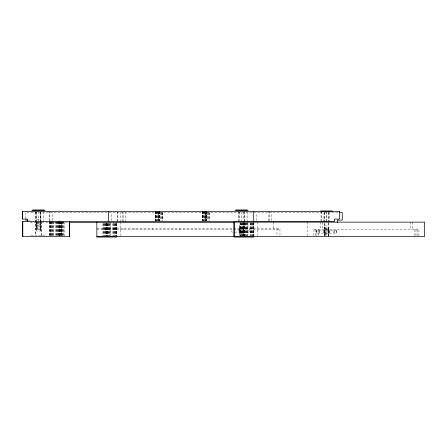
<?xml version="1.0" encoding="UTF-8"?>
<svg xmlns="http://www.w3.org/2000/svg" width="447" height="447" viewBox="0 0 447 447"><rect width="100%" height="100%" fill="white"/><g stroke="black" fill="none" stroke-linecap="round" stroke-linejoin="round"><path stroke-width="0.34" stroke-dasharray="2.23 1.68" d="M25.222 218.717L25.222 212.571L339.346 212.571M35.302 212.275L35.302 235.681M35.475 212.275L35.475 235.681M38.174 221.908L38.174 212.632M40.711 221.556L40.711 212.275M40.878 221.556L40.878 212.275M43.582 221.908L43.582 212.632M49.751 220.885L49.751 211.554M49.919 220.885L49.919 211.554M52.623 220.572L52.623 212.571M111.331 220.572L111.331 212.571M117.5 221.556L117.5 212.275M117.667 221.556L117.667 212.275M120.372 221.908L120.372 212.632M122.908 221.556L122.908 212.275M123.076 221.556L123.076 212.275M125.78 221.908L125.78 212.632M238.832 221.556L238.832 212.275M239.005 221.556L239.005 212.275M241.71 221.908L241.71 212.632M244.241 221.556L244.241 212.275M244.414 221.556L244.414 212.275M247.118 221.908L247.118 212.632M256.153 220.572L256.153 212.571M268.938 220.885L268.938 211.554M269.105 220.885L269.105 211.554M271.81 220.572L271.81 212.571M321.03 221.556L321.03 212.275M321.197 221.556L321.197 212.275M323.902 221.908L323.902 212.632M326.439 221.556L326.439 212.275M326.606 221.556L326.606 212.275M329.31 221.908L329.31 212.632M40.169 231.038L40.727 229.847L40.169 229.25L40.727 228.652L40.169 228.054L40.727 227.462L40.169 226.864L40.727 226.266L40.169 225.668L40.727 225.076L40.169 224.478L40.727 223.88L40.169 223.282L40.727 222.69L40.325 222.26M40.895 229.847L40.336 231.038L36.609 231.038L36.051 229.847L36.609 229.25L40.336 229.25L40.895 229.847L36.051 229.847M243.939 234.228L243.38 235.424L239.821 235.424L239.262 234.228L239.821 233.636L243.38 233.636L243.939 234.228L239.262 234.228M328.282 236.441L328.836 235.251L328.282 234.653L328.836 234.055L328.282 233.457L328.836 232.865L328.282 232.267L328.836 231.669L328.282 231.071L328.836 230.479L328.282 229.881L328.836 229.283L328.282 228.685L328.836 228.093L328.282 227.495M328.433 236.441L328.986 235.251L328.433 234.653L324.718 234.653L324.164 234.055L324.718 233.457L328.433 233.457L328.986 234.055L328.433 234.653M36.609 223.282L36.051 223.88L36.609 224.478L40.336 224.478L40.895 223.88L40.336 223.282L36.609 223.282L36.051 222.69L36.447 222.26M36.62 222.26L36.218 222.69L36.777 223.282L36.218 223.88L36.777 224.478L36.218 225.076L36.777 225.668L36.218 226.266L36.777 226.864L36.218 227.462L36.777 228.054L36.218 228.652L36.777 229.25L36.218 229.847L36.777 231.038M36.609 225.668L36.051 226.266L36.609 226.864L40.336 226.864L40.895 226.266L40.336 225.668L36.609 225.668L36.051 225.076L36.609 224.478M40.336 229.25L40.895 228.652L40.336 228.054L36.609 228.054L36.051 227.462L36.609 226.864M40.336 223.282L40.895 222.69L40.498 222.26M36.609 229.25L36.051 228.652L36.609 228.054M40.336 225.668L40.895 225.076L40.336 224.478M40.336 228.054L40.895 227.462L40.336 226.864M239.821 227.668L239.262 227.07L239.821 226.478L243.38 226.478L243.939 227.07L243.38 227.668L239.821 227.668L239.262 228.266L239.821 228.864L243.38 228.864L243.939 229.456L243.38 230.054L239.821 230.054L239.262 230.652L239.821 231.25L243.38 231.25L243.939 231.842L243.38 232.44L239.821 232.44L239.262 231.842L239.821 231.25M239.821 230.054L239.262 229.456L239.821 228.864M239.821 233.636L239.262 233.038L239.821 232.44M243.38 228.864L243.939 228.266L243.38 227.668M243.38 231.25L243.939 230.652L243.38 230.054M243.38 233.636L243.939 233.038L243.38 232.44M324.164 228.093L324.718 227.495L328.433 227.495L328.986 228.093L328.433 228.685L324.718 228.685L324.164 228.093L328.986 228.093M324.868 227.495L324.315 228.093L324.868 228.685L324.315 229.283L324.868 229.881L324.315 230.479L324.868 231.071L324.315 231.669L324.868 232.267L324.315 232.865L324.868 233.457L324.315 234.055L324.868 234.653L324.315 235.251L324.868 236.441M324.718 229.881L324.164 230.479L324.718 231.071L328.433 231.071L328.986 230.479L328.433 229.881L324.718 229.881L324.164 229.283L324.718 228.685M328.433 233.457L328.986 232.865L328.433 232.267L324.718 232.267L324.164 231.669L324.718 231.071M324.718 233.457L324.164 232.865L324.718 232.267M328.433 229.881L328.986 229.283L328.433 228.685M324.718 236.441L324.164 235.251L324.718 234.653M328.433 232.267L328.986 231.669L328.433 231.071M36.609 219.706L40.336 219.706M28.144 220.086L30.195 220.086M30.195 222.572L68.749 222.572M36.051 222.69L40.895 222.69M36.051 223.88L40.895 223.88M239.821 224.092L243.38 224.092M36.051 225.076L40.895 225.076M324.718 225.109L328.433 225.109M36.051 226.266L40.895 226.266M239.262 227.07L243.939 227.07M36.051 227.462L40.895 227.462M239.262 228.266L243.939 228.266M96.848 228.512L279.984 228.512L279.984 235.77M36.051 228.652L40.895 228.652M324.164 229.283L328.986 229.283M239.262 229.456L243.939 229.456M96.848 229.507L279.984 229.507M313.911 229.507L418.945 229.507L418.945 235.77M324.164 230.479L328.986 230.479M239.262 230.652L243.939 230.652M324.164 231.669L328.986 231.669M239.262 231.842L243.939 231.842M232.792 232.094L231.658 232.094L231.658 229.507M234.82 232.094L251.538 232.094L251.538 229.507M324.164 232.865L328.986 232.865M239.262 233.038L243.939 233.038M324.164 234.055L328.986 234.055M324.164 235.251L328.986 235.251M30.815 235.681L45.912 235.681M417.207 229.507L417.213 235.77M415.967 229.507L415.967 235.77M414.229 229.507L414.235 235.77M412.184 222.148L412.184 229.507M410.452 222.148L410.452 229.507M336.44 230.523L336.44 233.11M334.105 230.523L334.105 233.11M333.954 230.523L333.954 233.11M329.232 230.523L329.232 233.11M329.081 230.523L329.081 233.11M328.517 212.571L328.59 222.176M328.59 222.863L328.59 228.238L324.561 228.238L324.561 222.863M328.439 212.571L328.439 222.176M328.439 222.863L328.439 228.238M324.695 212.571L324.712 222.176M324.712 222.863L324.712 228.238M324.561 212.571L324.561 222.176M324.064 230.523L324.064 233.11M323.913 230.523L323.913 233.11M322.41 222.148L322.41 229.507M320.678 222.148L320.672 229.507M319.192 230.523L319.192 233.11M319.041 230.523L319.041 233.11M318.633 229.507L318.633 235.77M316.901 229.507L316.895 235.77M316.705 230.523L316.705 233.11M315.649 229.507L315.649 235.77M313.917 229.507L313.911 235.77M307.301 222.148L307.301 235.781M277 228.512L277 236.463M273.223 222.148L273.218 229.507M257.841 222.148L257.841 235.781M253.924 222.148L253.963 235.781M253.807 222.829L253.807 235.709M253.617 222.829L253.617 235.709M253.36 222.829L253.36 235.709M253.041 222.829L253.041 235.709M252.672 222.829L252.672 235.709M252.264 222.829L252.264 235.709M251.829 222.829L251.829 235.709M251.382 222.829L251.382 235.709M250.929 222.829L250.929 235.709M250.493 222.829L250.493 235.709M250.085 222.829L250.085 235.709M249.057 229.507L249.057 232.094M247.901 222.148L247.901 235.781M247.493 222.829L247.493 235.709M247.057 222.829L247.057 235.709M246.61 222.829L246.61 235.709M246.157 222.829L246.157 235.709M245.721 222.829L245.721 235.709M245.314 222.829L245.314 235.709M244.945 222.829L244.945 235.709M244.626 222.829L244.626 235.709M244.369 222.829L244.369 235.709M244.179 222.829L244.179 235.709M244.062 222.148L244.062 235.709M243.984 222.148L244.023 235.781M243.866 222.829L243.866 235.709M243.676 222.829L243.676 235.709M243.542 212.241L243.542 220.472M243.542 223.215L243.542 227.221L239.659 227.221L239.659 223.215M243.419 222.829L243.419 235.709M243.101 222.829L243.101 235.709M242.732 222.829L242.732 235.709M242.324 222.829L242.324 235.709M241.888 222.829L241.888 235.709M241.436 222.829L241.436 235.709M240.989 222.829L240.989 235.709M240.553 222.148L240.553 235.709M240.145 222.829L240.145 235.709M239.659 212.241L239.659 220.472M239.011 229.507L239.011 232.094M209.38 212.571L209.38 220.572M209.23 212.571L209.302 220.572M208.749 212.571L208.749 220.572M208.023 212.571L208.023 220.572M207.229 212.571L207.229 220.572M206.676 211.554L206.676 220.885M206.603 220.885L206.525 211.554L206.508 220.885M206.358 211.554L206.358 220.885M206.045 211.554L206.045 220.885M205.877 211.554L205.877 220.885M205.704 212.571L205.704 220.572M205.318 211.554L205.318 220.885M205.229 212.571L205.223 220.572M205.145 211.554L205.145 220.885M205.078 212.571L205.072 220.572M204.525 211.554L204.525 220.885M204.352 211.554L204.352 220.885M203.731 211.554L203.731 220.885M203.564 211.554L203.564 220.885M202.999 211.554L202.999 220.885M202.832 211.554L202.832 220.885M202.525 211.554L202.525 220.885M202.446 211.554L202.446 220.885M202.351 211.554L202.368 220.885M202.279 211.554L202.279 220.885M202.2 211.554L202.2 220.885M179.666 228.512L179.666 229.507M162.412 212.571L162.412 220.572M162.334 212.571L162.334 220.572M162.261 212.571L162.261 220.572M161.78 212.571L161.78 220.572M161.054 212.571L161.054 220.572M160.261 212.571L160.261 220.572M159.708 211.554L159.708 220.885M159.629 211.554L159.629 220.885M159.54 211.554L159.557 220.885M159.462 211.554L159.462 220.885M159.389 211.554L159.389 220.885M159.076 211.554L159.076 220.885M158.908 211.554L158.908 220.885M158.735 212.571L158.735 220.572M158.35 211.554L158.35 220.885M158.26 212.571L158.255 220.572M158.177 211.554L158.177 220.885M157.556 211.554L157.556 220.885M157.383 211.554L157.383 220.885M156.763 211.554L156.763 220.885M156.595 211.554L156.59 220.885M156.031 211.554L156.031 220.885M155.863 211.554L155.863 220.885M155.556 211.554L155.556 220.885M155.405 211.554L155.4 220.885L155.31 211.554M155.232 211.554L155.232 220.885M152.41 228.512L152.41 229.507M134.933 228.512L134.938 229.507M123.081 228.512L123.081 229.507M120.612 222.148L120.612 235.781M116.734 223.506L116.734 235.781M116.578 223.506L116.578 235.709M116.388 223.506L116.388 235.709M116.131 223.506L116.131 235.709M115.84 228.512L115.84 229.507M115.812 223.506L115.812 235.709M115.443 223.506L115.443 235.709M115.035 223.506L115.035 235.709M114.6 223.506L114.6 235.709M114.147 223.506L114.147 235.709M113.7 223.506L113.7 235.709M113.264 223.506L113.264 235.709M112.856 223.506L112.856 235.709M110.672 222.148L110.672 235.781M110.264 223.506L110.264 235.709M109.828 223.506L109.828 235.709M109.375 223.506L109.375 235.709M108.928 223.506L108.928 235.709M108.492 223.506L108.492 235.709M108.085 223.506L108.085 235.709M107.716 223.506L107.716 235.709M107.397 223.506L107.397 235.709M107.14 223.506L107.14 235.709M106.95 223.506L106.95 235.709M106.794 223.506L106.794 235.781M106.755 223.506L106.755 235.709M106.637 223.506L106.637 235.709M106.447 223.506L106.447 235.709M106.19 223.506L106.19 235.709M105.872 223.506L105.872 235.709M105.503 223.506L105.503 235.709M105.09 223.506L105.09 235.709M104.659 223.506L104.659 235.709M104.207 223.506L104.207 235.709M103.76 223.506L103.76 235.709M103.324 223.506L103.324 235.709M102.916 223.506L102.916 235.709M64.385 222.232L64.385 235.787M63.457 221.556L63.457 235.787M63.049 221.556L63.049 235.787M62.614 221.556L62.614 235.787M62.167 221.556L62.167 235.787M61.72 221.556L61.72 235.787M61.412 222.232L61.412 236.463M61.284 221.556L61.284 235.787L61.228 222.232M60.876 221.556L60.876 235.787M60.507 221.556L60.507 235.787M60.189 221.556L60.189 235.787M59.926 221.556L59.926 235.787M59.736 221.556L59.736 235.787M59.619 221.556L59.58 236.463M59.54 221.556L59.54 235.787M59.429 221.556L59.429 235.787M59.233 221.556L59.233 235.787M58.976 221.556L58.976 235.787M58.658 221.556L58.658 235.787M58.289 221.556L58.289 235.787M57.881 221.556L57.881 235.787M57.445 221.556L57.445 235.787M56.998 221.556L56.998 235.787M56.545 221.556L56.545 235.787M56.115 221.556L56.115 235.787M55.702 221.556L55.702 235.787M53.517 221.556L53.517 235.787M53.109 221.556L53.109 235.787M52.673 221.556L52.673 235.787M52.226 221.556L52.226 235.787M51.774 221.556L51.774 235.787M51.344 221.556L51.344 235.787M50.93 221.556L50.93 235.787M50.561 221.556L50.561 235.787M50.243 221.556L50.243 235.787M49.986 221.556L49.986 235.787M49.796 221.556L49.796 235.787M49.678 221.556L49.639 236.463M41.437 221.556L41.426 235.681M41.269 221.556L41.253 235.681M40.498 212.42L40.498 222.835L36.447 222.835L36.447 212.42M40.325 212.42L40.325 222.835M36.62 212.42L36.62 222.835M336.591 230.523L316.554 230.523L316.554 233.11L336.591 233.11L336.591 230.523"/><path stroke-width="0.67" d="M22.518 219.069L22.518 211.554M27.323 221.556L27.323 219.069L22.35 219.069L22.35 211.554L339.558 211.554M108.459 221.556L108.459 211.554M234.083 236.463L234.083 222.148L424.65 222.148L424.65 236.463L96.854 236.463M253.281 221.556L253.281 211.554M337.295 222.572L337.295 220.086L342.262 220.086L342.262 212.571L339.346 212.571M339.39 211.554L339.39 219.069L334.417 219.069L334.417 221.556L22.629 221.556L22.629 236.463L69.525 236.463L69.525 222.232M32.558 209.939L44.387 209.939M235.77 209.939L247.431 209.939M31.838 210.537L45.108 210.537M235.049 210.537L248.152 210.537M320.672 210.956L332.479 210.956M25.222 220.086L27.608 220.086M69.274 222.572L234.647 222.572M116.734 237.061L96.854 237.061L96.854 222.148M253.963 237.061L234.083 237.061L234.083 222.148M69.352 221.556L69.352 236.463M22.797 221.556L22.797 236.463"/></g></svg>
